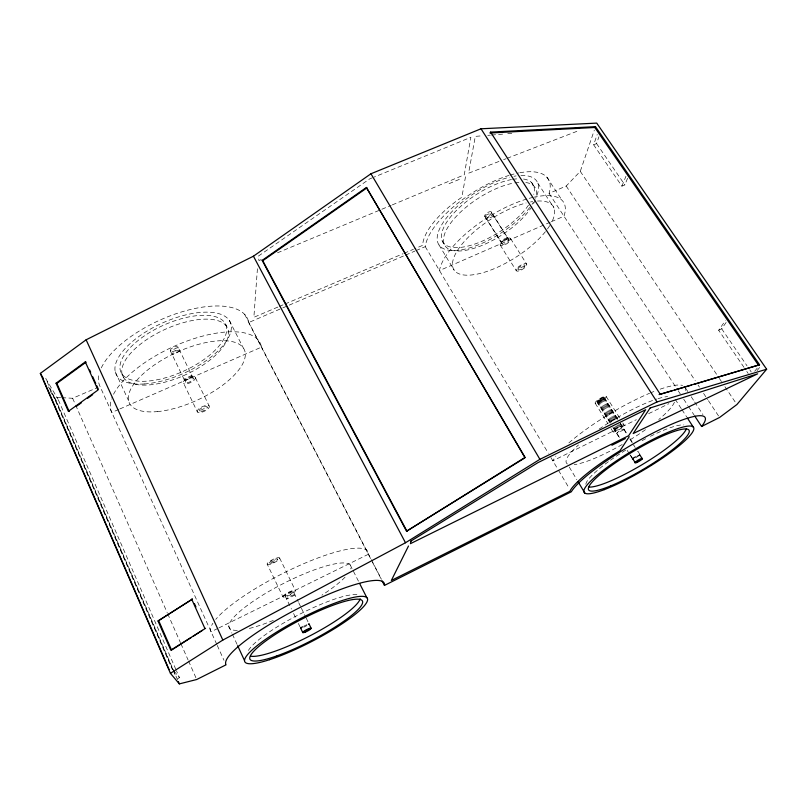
<?xml version="1.0" encoding="UTF-8"?>
<svg xmlns="http://www.w3.org/2000/svg" width="807" height="807" viewBox="0 0 807 807"><rect width="100%" height="100%" fill="white"/><g stroke="black" fill="none" stroke-linecap="round" stroke-linejoin="round"><path stroke-width="0.61" stroke-dasharray="4.04 3.03" d="M517.963 268.973L518.165 269.73A4.065 1.463 -32.4 0 0 521.816 268.882L522.714 268.307A4.065 1.463 -32.4 0 0 524.903 265.261A4.065 1.463 -32.4 0 0 521.372 265.755A4.065 1.463 -32.4 0 0 517.963 268.973L524.923 265.836M257.413 268.761L253.872 317.292L278.153 306.942M465.508 176.794L461.836 197.271A65.054 26.742 -32.7 0 0 422.636 245.368L414.536 248.818M269.306 563.135L269.73 562.297A4.61 1.14 -26.7 0 1 274.279 559.503L275.308 559.13A4.61 1.14 -26.7 0 1 275.722 561.117A4.61 1.14 -26.7 0 1 269.306 563.135L277.578 559.13M519.859 172.738A72.025 29.304 -32.8 0 1 549.063 193.398L566.201 186.034L580.283 171.346L594.315 130.169M627.574 178.286L624.85 184.884L621.904 186.165L593.639 144.816L597.21 134.507M593.639 144.816L596.565 143.575L598.965 136.706M614.964 430.222A4.297 0.888 -30.9 0 0 617.607 429.98A4.297 0.888 -30.9 0 0 622.147 426.691C620.734 425.228 616.467 428.628 614.964 430.222L552.825 460.787A77.654 16.049 -30.9 0 1 555.922 456.066M621.904 186.165L625.939 176.289M743.973 367.326L718.664 330.265L725.332 320.661M718.664 330.265L721.69 328.802L726.391 322.074M617.506 419.287L604.251 398.144L597.109 401.593A4.257 0.999 -31.2 0 0 599.803 401.472A4.257 0.999 -31.2 0 0 604.251 398.144C602.859 396.449 598.512 399.929 597.109 401.593L610.334 422.797M754.706 371.23L758.378 366.771M757.057 370.605L761.485 365.228M303.664 626.293L306.811 624.719M177.782 678.556L179.467 677.709L176.44 670.778M636.673 456.348L639.769 454.795L637.802 451.658M622.147 426.691L636.309 419.721M648.657 413.648L668.862 403.712M217.809 628.431L211.071 631.76A88.074 19.247 -27 0 1 212.877 623.256M218.929 627.886L368.375 554.278A88.074 19.247 -27 0 0 304.764 563.236A88.074 19.247 -27 0 0 215.751 619.373M199.359 410.904A4.378 1.675 -25.2 0 1 201.8 407.898A4.378 1.675 -25.2 0 1 206.713 406.708A4.378 1.675 -25.2 0 1 205.967 409.31L205.099 409.916A4.378 1.675 -25.2 0 1 200.297 411.378L199.359 410.904L207.238 407.091M118.71 409.452L111.8 412.458A81.9 33.511 -24.9 0 1 111.527 399.011M119.86 408.947L261.428 347.151A81.9 33.511 -24.9 0 0 191.158 339.586A81.9 33.511 -24.9 0 0 111.921 397.891M550.152 222.238L439.482 270.567A72.65 27.932 -32.6 0 1 526.9 198.996M551.302 221.733L563.982 216.195A72.65 27.932 -32.6 0 0 534.254 197.11M61.836 397.68L72.62 398.265L97.758 387.451M101.319 367.871A81.174 35.044 -24.5 0 1 181.172 312.057A81.174 35.044 -24.5 0 1 248.717 322.538L404.468 255.577M405.618 255.073L414.848 251.108M416.008 250.614L425.239 246.649A72.025 29.304 -32.8 0 1 508.975 175.422M50.135 390.981L55.693 400.242L58.054 399.233L175.936 669.628M279.303 306.448L283.923 304.481M285.083 303.987L402.986 253.741M404.136 253.247L413.386 249.313M261.266 259.592L258.946 260.56L258.351 256.122L369.606 178.942L373.096 177.5M277.497 252.813L391.173 205.351M392.333 204.867L464.237 174.837L470.874 137.301L374.256 177.026M449.085 183.663L461.836 178.327M498.938 161.461L468.585 173.182L475.303 136.363L482.798 135.758M503.608 159.655L505.949 158.757M507.109 158.303L579.487 130.341M487.791 135.344L490.283 135.142M491.534 135.041L502.771 134.123M507.764 133.72L514.009 133.205M48.43 386.906L54.644 397.296L60.636 397.619M173.313 670.183L171.78 668.297L45.807 378.614L58.054 399.233M174.08 671.121L179.467 677.709M596.565 143.575L624.85 184.884M721.69 328.802L747.03 365.823M749.844 369.939L751.246 371.997M746.788 371.442L748.2 373.5M580.283 171.346L718.634 377.353M719.34 378.402L721.438 381.54M724.948 386.765L735.49 402.451M566.201 186.034L695.271 380.823M698.045 385.01L699.437 387.108M703.593 393.392L707.759 399.677M708.455 400.726L719.551 417.481M546.823 177.116L562.186 200.489M685.758 388.429L687.816 391.566M691.246 396.782L693.99 400.958M694.686 402.007L702.917 414.536M549.063 193.398L677.517 389.72M678.203 390.77L681.643 396.035M683.711 399.183L687.836 405.487M688.522 406.536L694.02 414.939M537.765 183.058L554.006 207.944M675.197 399.304L681.3 408.685M681.986 409.724L686.737 417.017M531.531 182.493L533.76 185.923M510.639 238.65L526.709 264.192M491.554 212.221A3.985 1.634 -32.9 0 1 486.803 216.599A3.985 1.634 -32.9 0 1 485.996 213.774A3.985 1.634 -32.9 0 1 491.554 212.221L508.904 239.85A4.025 1.543 -32.6 0 1 504.062 244.188A4.025 1.543 -32.6 0 1 503.346 241.495A4.025 1.543 -32.6 0 1 508.904 239.85M508.894 240.325L491.554 212.705L484.674 215.701L501.974 243.381M606.148 396.439L620.109 418.682M622.762 422.918L624.093 425.027M604.221 397.558L617.627 418.944M620.28 423.181L627.422 434.559M630.035 438.726L633.959 444.99M637.883 451.244L639.84 454.371M620.159 423.514L627.301 434.912M629.924 439.099L635.17 447.471M603.838 397.498L617.123 418.702M620.452 423.998L621.773 426.116M603.243 397.599L617.194 419.872M602.466 397.851L616.427 420.144M619.09 424.391L620.412 426.51M601.568 398.244L615.529 420.548M618.182 424.795L619.514 426.923M600.61 398.749L614.561 421.052M617.224 425.309L618.545 427.428M599.662 399.324L613.602 421.637M616.255 425.884L617.587 428.013M484.684 216.185L501.974 243.855M598.774 399.939L612.049 421.183M615.358 426.5L616.689 428.618M598.027 400.554L611.948 422.848M614.591 427.095L615.923 429.223M500.249 245.046L516.198 270.617M597.462 401.119L610.697 422.333M614.006 427.639L615.327 429.768M613.643 428.103L619.453 437.414M630.58 455.269L632.547 458.416M597.009 401.947L610.223 423.14M612.866 427.377L619.403 437.858M627.2 450.377L629.157 453.514M629.803 454.553L632.406 458.729M595.233 403.278L607.762 423.393M611.06 428.688L613.038 431.866M442.125 240.728L444.213 244.178M439.038 244.985L454.17 270.163M569.298 467.112L576.823 479.651M425.239 246.649L548.316 453.221M550.888 457.549L557.919 469.341M558.555 470.41L569.379 488.578M244.692 314.417L370.746 558.525M371.311 559.624L381.469 579.285M248.717 322.538L371.815 560.956M372.39 562.065L381.005 578.75M229.289 320.399L243.442 348.17M350.208 564.961L359.115 582.483M225.839 324.727A57.569 25.057 -24.5 0 1 155.378 380.107A57.569 25.057 -24.5 0 1 138.733 339.999A57.569 25.057 -24.5 0 1 225.839 324.727L227.766 328.52A57.64 24.896 -24.6 0 1 157.153 383.87A57.64 24.896 -24.6 0 1 140.64 344.014A57.64 24.896 -24.6 0 1 227.766 328.52M267.147 564.032L267.349 564.436A6.981 1.725 -26.7 0 0 276.488 561.369A6.981 1.725 -26.7 0 0 277.961 557.687L276.68 557.97A6.981 1.725 -26.7 0 0 270.375 560.875A6.981 1.725 -26.7 0 0 267.147 564.032L283.035 597.029A7.061 1.533 -27 0 0 289.824 595.062A7.061 1.533 -27 0 0 295.493 590.694L279.535 557.829M197.433 412.044L197.19 411.429A6.638 2.532 -25.2 0 1 204.756 405.75A6.638 2.532 -25.2 0 1 208.61 408.261L207.661 409.199A6.638 2.532 -25.2 0 1 197.433 412.044L183.27 382.579A6.567 2.673 -24.9 0 1 188.364 377.706A6.567 2.673 -24.9 0 1 195.143 377.212L209.154 405.951M193.246 378.352L178.125 347.282L170.378 350.954L185.428 382.094M293.355 591.622A4.65 1.009 -27 0 1 287.252 595.606A4.65 1.009 -27 0 1 286.949 593.791A4.65 1.009 -27 0 1 293.355 591.622L298.207 601.629M298.741 602.738L300.88 607.136M301.415 608.246L305.702 617.052M306.236 618.152L308.375 622.56M285.012 595.727L291.458 609.083M293.587 613.502L295.715 617.93M298.378 623.448L299.982 626.767M121.907 373.873L123.723 377.787M115.26 371.775L128.545 400.635M228.744 626.262L231.891 633.112M232.416 634.262L237.137 644.541M216.74 644.299L100.038 386.472A81.174 35.044 -24.5 0 1 99.18 373.681M217.254 645.439L223.963 660.257M72.62 398.265L75.162 404.025M75.666 405.175L167.21 612.654M167.715 613.814L180.435 642.624M180.939 643.784L188.061 659.914M188.576 661.074L196.202 678.364M54.644 397.296L177.833 680.422M55.693 400.242L172.94 669.76M173.434 670.91L175.946 676.669M195.143 377.212L195.385 377.868A6.567 2.673 -24.9 0 1 190.291 382.71A6.567 2.673 -24.9 0 1 183.532 383.224M510.125 175.079A72.025 29.304 -32.8 0 1 518.619 172.97M685.587 388.086A77.654 16.049 -30.9 0 1 685.627 390.507M568.895 442.882A77.654 16.049 -30.9 0 1 649.574 393.271M650.674 392.817A77.654 16.049 -30.9 0 1 653.872 391.516M660.187 389.166A77.654 16.049 -30.9 0 1 682.571 385.453M529.16 198.351A72.65 27.932 -32.6 0 1 533.003 197.382M638.771 455.763A4.338 0.777 -30.7 0 1 636.108 457.529M674.41 402.199A62.996 12.821 -30.9 0 1 658.764 419.549M645.459 429.707A62.996 12.821 -30.9 0 1 629.43 440.229M622.177 444.526A62.996 12.821 -30.9 0 1 574.221 464.63M567.422 463.975A62.996 12.821 -30.9 0 1 578.488 444.96M599.208 429.021A62.996 12.821 -30.9 0 1 656.817 399.041M658.038 398.668A62.996 12.821 -30.9 0 1 667.631 396.56M585.862 484.271A58.306 10.461 -30.7 0 1 609.396 460.999M610.455 460.242A58.306 10.461 -30.7 0 1 626.202 449.832M642.09 440.642A58.306 10.461 -30.7 0 1 647.355 437.858M650.432 436.305A58.306 10.461 -30.7 0 1 683.822 424.936M345.053 577.156A68.242 14.667 -27.1 0 1 321.953 595.163M273.291 620.412A68.242 14.667 -27.1 0 1 246.912 628.996M237.278 630.338A68.242 14.667 -27.1 0 1 276.569 587.103A68.242 14.667 -27.1 0 1 350.732 568.925M248.435 650.452A63.208 11.954 -27.3 0 1 302.151 612.977A63.208 11.954 -27.3 0 1 358.671 595.223M282.853 596.666A7.061 1.533 -27 0 1 288.533 592.277A7.061 1.533 -27 0 1 295.342 590.321M306.922 625.516A4.701 0.888 -27.3 0 1 303.755 627.2M520.949 175.502A58.366 23.938 -32.9 0 1 535.626 198.25M533.387 202.264A58.366 23.938 -32.9 0 1 532.045 204.322M529.785 207.439A58.366 23.938 -32.9 0 1 461.564 249.807A58.366 23.938 -32.9 0 1 443.214 222.409A58.366 23.938 -32.9 0 1 509.54 177.207M513.988 176.269A58.366 23.938 -32.9 0 1 516.087 175.936M537.502 201.044A58.911 22.747 -32.6 0 1 551.453 222.671M549.759 225.597A58.911 22.747 -32.6 0 1 546.198 230.671M545.391 231.69A58.911 22.747 -32.6 0 1 476.412 274.259A58.911 22.747 -32.6 0 1 458.951 248.243A58.911 22.747 -32.6 0 1 526.114 202.971M530.562 201.952A58.911 22.747 -32.6 0 1 532.66 201.589M523.561 179.043A53.555 21.96 -32.9 0 1 533.76 194.406M528.464 205.19A53.555 21.96 -32.9 0 1 464.872 246.75A53.555 21.96 -32.9 0 1 447.633 220.805A53.555 21.96 -32.9 0 1 511.436 179.568M512.637 179.356A53.555 21.96 -32.9 0 1 517.186 178.841M525.811 182.513A53.625 21.809 -32.9 0 1 535.939 197.776M535.233 199.934A53.625 21.809 -32.9 0 1 532.408 205.714M531.843 206.642A53.625 21.809 -32.9 0 1 468.464 249.777A53.625 21.809 -32.9 0 1 449.348 224.961A53.625 21.809 -32.9 0 1 513.696 183.078M514.896 182.866A53.625 21.809 -32.9 0 1 519.446 182.332M500.411 243.563L500.148 244.39A6.103 2.34 -32.6 0 0 504.395 245.015A6.103 2.34 -32.6 0 0 510.438 240.143L510.72 239.316A6.103 2.34 -32.6 0 0 506.473 238.66A6.103 2.34 -32.6 0 0 500.411 243.563M516.409 269.185L516.117 269.992A6.163 2.209 -32.4 0 0 523.723 268.509L524.893 267.541A6.163 2.209 -32.4 0 0 524.479 263.697A6.163 2.209 -32.4 0 0 516.409 269.185M613.229 430.958L612.937 431.513A6.517 1.342 -30.9 0 0 617.426 430.605A6.517 1.342 -30.9 0 0 623.872 425.965L624.174 425.39A6.517 1.342 -30.9 0 0 619.695 426.278A6.517 1.342 -30.9 0 0 613.229 430.958M624.023 429.677L616.83 433.218A4.307 0.878 -30.9 0 1 621.39 429.919A4.307 0.878 -30.9 0 1 624.023 429.677M294.999 595.021L286.656 599.137A4.66 0.999 -27.1 0 1 290.651 596.05A4.66 0.999 -27.1 0 1 294.999 595.021M191.814 375.406L184.006 379.139A4.328 1.775 -24.9 0 0 188.767 378.826A4.328 1.775 -24.9 0 0 191.814 375.406M179.991 351.136L172.244 354.808A4.287 1.856 -24.6 0 1 175.22 351.338A4.287 1.856 -24.6 0 1 179.991 351.136M507.25 237.712L500.34 240.768A4.025 1.553 -32.6 0 0 503.316 241.253A4.025 1.553 -32.6 0 0 507.25 237.712M493.702 216.135L486.823 219.131A3.995 1.624 -32.9 0 1 490.696 215.55A3.995 1.624 -32.9 0 1 493.702 216.135M597.614 403.036A6.456 1.503 -31.2 0 0 606.249 396.842A6.456 1.503 -31.2 0 0 598.189 399.687A6.456 1.503 -31.2 0 0 597.614 403.036M187.163 382.629A4.328 1.765 -24.9 0 0 193.327 378.816A4.328 1.765 -24.9 0 0 187.506 379.199A4.328 1.765 -24.9 0 0 187.163 382.629M144.413 383.95A62.744 27.317 -24.5 0 0 231.337 327.198A62.744 27.317 -24.5 0 0 143.676 333.2A62.744 27.317 -24.5 0 0 144.413 383.95M157.335 411.61A63.36 25.995 -24.9 0 0 245.328 354.677A63.36 25.995 -24.9 0 0 157.769 362.686A63.36 25.995 -24.9 0 0 157.335 411.61M172.143 351.57A4.287 1.866 -24.5 0 0 178.226 347.777A4.287 1.866 -24.5 0 0 172.385 347.999A4.287 1.866 -24.5 0 0 172.143 351.57"/><path stroke-width="1.21" d="M408.483 546.016L391.345 580.465L569.813 491.342A70.925 12.73 -30.7 0 1 619.968 450.74L629.238 436.668M595.495 126.659L490.585 132.116L489.93 133.004L594.809 127.486L595.495 126.659L759.558 364.774L693.899 384.414M766.65 369.233L736.892 404.549L719.551 417.481L701.576 426.489A78.471 13.941 -30.7 0 0 656.131 431.463A78.471 13.941 -30.7 0 0 571.295 491.786L384.455 585.418A89.012 16.886 -27.3 0 0 302.564 606.198A89.012 16.886 -27.3 0 0 226.031 664.817L196.706 679.514L179.346 683.892L170.428 673.331L40.35 373.399L86.127 339.787L253.438 256.192L370.948 173.767L480.992 128.787L596.716 123.108L766.65 369.233L656.999 401.936L539.913 459.314L405.497 542.748L222.823 640.072L170.428 673.331M659.107 394.583L759.558 364.774M56.046 383.204L85.3 361.889L86.107 362.131L56.873 383.426L56.046 383.204L68.363 411.348L98 390.033L85.3 361.889M76.342 406.395L81.446 402.723M87.57 398.325L92.674 394.653M524.167 458.346L406.546 531.218L262.174 260.358L366.398 187.476L525.236 457.69M262.174 260.358L262.759 260.722L366.882 187.93M158.021 620.987L192.399 599.117L158.021 620.987L170.781 650.17L205.583 628.31M191.148 637.56L171.558 650.099L158.808 620.946M193.206 636.239L202.486 630.297M406.546 531.218L524.883 457.508L366.398 187.476M308.405 624.416A4.701 0.888 -27.3 0 0 308.91 623.66L311.159 628.3L302.756 632.517L300.517 627.866L302.615 626.817M639.376 455.239A4.338 0.777 -30.7 0 0 639.769 454.795L642.311 458.86L635.089 462.492L632.547 458.416L635.644 456.863M611.867 445.262L625.364 438.584M660.308 394.24L672.302 390.729M674.702 390.033L691.498 385.121M594.809 127.486L758.691 365.48M694.706 415.988L701.576 426.489M687.413 418.066L693.526 427.448M490.585 132.116L659.975 393.836M480.992 128.787L656.999 401.936M578.074 481.739L584.974 493.228M40.35 373.399L43.457 378.594M370.948 173.767L539.913 459.314M262.759 260.722L407.021 531.309M253.438 256.192L405.497 542.748M382.155 580.969L384.455 585.418M359.67 583.582L366.913 597.816M237.661 645.681L244.481 660.529M86.127 339.787L222.823 640.072M89.658 369.999L90.677 372.249M92.714 376.748L95.761 383.496M96.769 385.746L98.293 389.125M194.426 603.606L195.95 606.975M191.652 599.127L204.837 628.36M56.873 383.426L69.19 411.54M178.337 681.582L179.346 683.892M43.346 379.663L169.127 669.608M632.89 458.901A4.338 0.777 -30.7 0 1 632.547 458.416M686.343 428.85A58.306 10.461 -30.7 0 1 642.15 464.64A58.306 10.461 -30.7 0 1 588.838 487.045M301.152 628.048A4.701 0.888 -27.3 0 1 300.517 627.866M360.174 598.794A63.208 11.954 -27.3 0 1 311.472 635.038A63.208 11.954 -27.3 0 1 250.886 656.232M410.985 541.033L410.42 543.676L628.623 435.719L645.681 409.714L537.946 462.643L410.985 541.033M650.129 407.979L633.172 433.551L757.652 373.833L650.129 407.979M636.753 462.532A4.348 0.767 -30.7 0 0 642.463 458.547A4.348 0.767 -30.7 0 0 636.884 460.928A4.348 0.767 -30.7 0 0 636.753 462.532M604.221 489.667A63.632 11.177 -30.7 0 0 693.163 431.029A63.632 11.177 -30.7 0 0 619.05 459.112A63.632 11.177 -30.7 0 0 604.221 489.667M610.879 485.804A58.386 10.249 -30.7 0 0 689.178 432.128A58.386 10.249 -30.7 0 0 616.316 462.219A58.386 10.249 -30.7 0 0 610.879 485.804M269.578 659.682A68.999 12.771 -27.4 0 0 367.215 601.356A68.999 12.771 -27.4 0 0 281.31 629.228A68.999 12.771 -27.4 0 0 269.578 659.682M277.094 655.798A63.299 11.712 -27.4 0 0 362.646 602.395A63.299 11.712 -27.4 0 0 278.798 632.214A63.299 11.712 -27.4 0 0 277.094 655.798M304.945 632.254A4.711 0.868 -27.4 0 0 311.159 628.3A4.711 0.868 -27.4 0 0 304.753 630.66A4.711 0.868 -27.4 0 0 304.945 632.254"/></g></svg>
